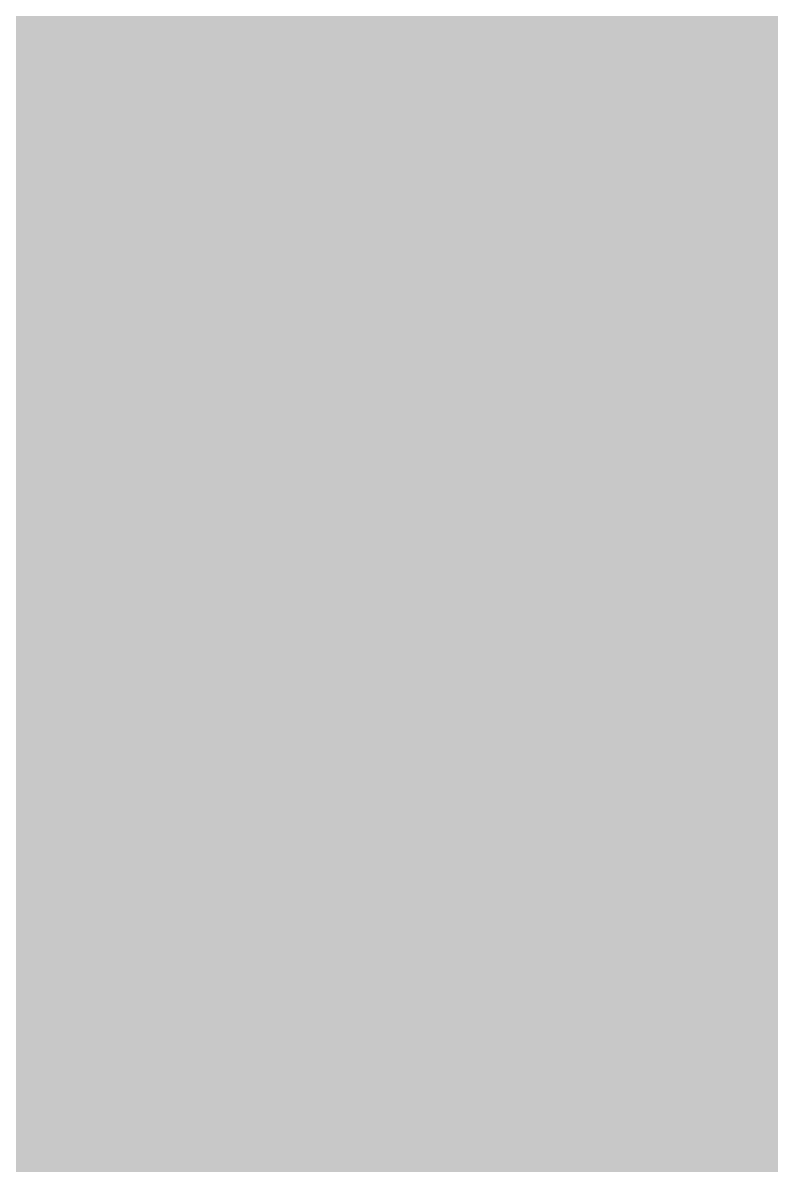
# Model space of a CAD drawing. Header units: millimetres. Extents: x 0 to 212, y 0 to 116.
# Drawn here: x 89.85 to 113.7, y 43.62 to 80.04 of the extents above; entities that cross this region are included whole.
import ezdxf

# ---------------------------------------------------------------- set-up
doc = ezdxf.new("R2010")
doc.units = ezdxf.units.MM

msp = doc.modelspace()

# ---------------------------------------------------------------- hatches: boundary and pattern name
msp.add_hatch(color=254).paths.add_polyline_path([(14.1633, 0.0536), (13.9878, 0.0533), (13.8125, 0.0559), (13.6373, 0.061), (13.462, 0.0686), (13.2893, 0.0787), (13.114, 0.0914), (12.9413, 0.1041), (12.7686, 0.1219), (12.5959, 0.1397), (12.4231, 0.16), (12.2504, 0.1829), (12.0777, 0.2057), (11.9075, 0.2337), (11.7373, 0.2616), (11.5672, 0.2921), (11.397, 0.3251), (11.2268, 0.3607), (11.0592, 0.3988), (10.8915, 0.4369), (10.7239, 0.4775), (10.5562, 0.5207), (10.3886, 0.5664), (10.2235, 0.6121), (10.0584, 0.6629), (9.8933, 0.7137), (9.7307, 0.7671), (9.5682, 0.8204), (9.4056, 0.8788), (9.2431, 0.9373), (9.083, 0.9982), (8.923, 1.0617), (8.763, 1.1252), (8.6055, 1.1938), (8.4455, 1.2624), (8.2906, 1.331), (8.1331, 1.4046), (7.9781, 1.4783), (7.8232, 1.5545), (7.6708, 1.6332), (7.5184, 1.7145), (7.366, 1.7958), (7.2161, 1.8796), (7.0663, 1.966), (6.919, 2.0523), (6.7716, 2.1438), (6.6243, 2.2352), (6.4795, 2.3266), (6.3348, 2.4232), (6.19, 2.5197), (6.0477, 2.6187), (5.908, 2.7178), (5.7683, 2.8194), (5.6286, 2.9235), (5.4915, 3.0302), (5.3543, 3.1369), (5.2197, 3.2461), (5.0851, 3.3579), (4.953, 3.4722), (4.8209, 3.5865), (4.6914, 3.7033), (4.5644, 3.8202), (4.4348, 3.9395), (4.3104, 4.0615), (4.1859, 4.1859), (4.0615, 4.3104), (3.9395, 4.4348), (3.8202, 4.5618), (3.7033, 4.6914), (3.5865, 4.8209), (3.4722, 4.953), (3.3579, 5.0851), (3.2487, 5.2197), (3.1369, 5.3543), (3.0302, 5.4915), (2.9235, 5.6286), (2.8194, 5.7683), (2.7178, 5.908), (2.6187, 6.0477), (2.5197, 6.19), (2.4232, 6.3348), (2.3266, 6.477), (2.2352, 6.6243), (2.1438, 6.7691), (2.0523, 6.919), (1.966, 7.0663), (1.8796, 7.2161), (1.7958, 7.366), (1.7145, 7.5184), (1.6332, 7.6708), (1.5545, 7.8232), (1.4783, 7.9781), (1.4046, 8.1331), (1.331, 8.2906), (1.2598, 8.4455), (1.1913, 8.603), (1.1252, 8.763), (1.0592, 8.923), (0.9982, 9.083), (0.9373, 9.2431), (0.8763, 9.4056), (0.8204, 9.5682), (0.7645, 9.7307), (0.7112, 9.8933), (0.6604, 10.0584), (0.6121, 10.2235), (0.5639, 10.3911), (0.5207, 10.5562), (0.4775, 10.7239), (0.4343, 10.8915), (0.3962, 11.0592), (0.3607, 11.2268), (0.3251, 11.397), (0.2921, 11.5672), (0.2616, 11.7373), (0.2311, 11.9075), (0.2057, 12.0802), (0.1803, 12.2504), (0.1575, 12.4231), (0.1372, 12.5959), (0.1194, 12.7686), (0.1041, 12.9413), (0.0889, 13.1166), (0.0787, 13.2893), (0.0686, 13.4645), (0.061, 13.6373), (0.0559, 13.8125), (0.0508, 13.9878), (0.0508, 14.163), (0.0522, 102.3592), (0.0508, 102.5322), (0.0559, 102.7074), (0.061, 102.8827), (0.0686, 103.058), (0.0787, 103.2307), (0.0889, 103.4059), (0.1041, 103.5787), (0.1194, 103.7514), (0.1372, 103.9241), (0.1575, 104.0968), (0.1803, 104.2695), (0.2057, 104.4423), (0.2311, 104.6124), (0.2616, 104.7826), (0.2921, 104.9528), (0.3251, 105.123), (0.3607, 105.2932), (0.3962, 105.4608), (0.4343, 105.6284), (0.4775, 105.7961), (0.5207, 105.9637), (0.5639, 106.1314), (0.6121, 106.2965), (0.6604, 106.4616), (0.7112, 106.6267), (0.7645, 106.7892), (0.8204, 106.9518), (0.8763, 107.1143), (0.9373, 107.2769), (0.9982, 107.4369), (1.0592, 107.5969), (1.1252, 107.757), (1.1913, 107.9144), (1.2598, 108.0745), (1.331, 108.2294), (1.4046, 108.3869), (1.4783, 108.5418), (1.5545, 108.6968), (1.6332, 108.8492), (1.7145, 109.0016), (1.7958, 109.154), (1.8796, 109.3038), (1.966, 109.4537), (2.0523, 109.601), (2.1438, 109.7483), (2.2352, 109.8956), (2.3266, 110.0404), (2.4232, 110.1852), (2.5197, 110.33), (2.6187, 110.4722), (2.7178, 110.6119), (2.8194, 110.7516), (2.9235, 110.8913), (3.0302, 111.0285), (3.1369, 111.1656), (3.2487, 111.3003), (3.3579, 111.4349), (3.4722, 111.567), (3.5865, 111.699), (3.7033, 111.8286), (3.8202, 111.9556), (3.9395, 112.0851), (4.0615, 112.2096), (4.1859, 112.334), (4.3104, 112.4585), (4.4348, 112.5804), (4.5644, 112.6998), (4.6914, 112.8166), (4.8209, 112.9335), (4.953, 113.0478), (5.0851, 113.1621), (5.2197, 113.2713), (5.3543, 113.3831), (5.4915, 113.4897), (5.6286, 113.5964), (5.7683, 113.7006), (5.908, 113.8022), (6.0477, 113.9012), (6.19, 114.0003), (6.3348, 114.0968), (6.4795, 114.1933), (6.6243, 114.2848), (6.7716, 114.3762), (6.919, 114.4676), (7.0663, 114.554), (7.2161, 114.6404), (7.366, 114.7242), (7.5184, 114.8055), (7.6708, 114.8867), (7.8232, 114.9655), (7.9781, 115.0417), (8.1331, 115.1153), (8.2906, 115.189), (8.4455, 115.2601), (8.6055, 115.3287), (8.763, 115.3947), (8.923, 115.4608), (9.083, 115.5217), (9.2431, 115.5827), (9.4056, 115.6437), (9.5682, 115.6995), (9.7307, 115.7554), (9.8933, 115.8088), (10.0584, 115.8596), (10.2235, 115.9078), (10.3886, 115.9561), (10.5562, 115.9993), (10.7239, 116.0424), (10.8915, 116.0856), (11.0592, 116.1237), (11.2268, 116.1593), (11.397, 116.1948), (11.5672, 116.2279), (11.7373, 116.2583), (11.9075, 116.2888), (12.0777, 116.3142), (12.2504, 116.3396), (12.4231, 116.3625), (12.5959, 116.3828), (12.7686, 116.4006), (12.9413, 116.4158), (13.114, 116.4311), (13.2893, 116.4412), (13.462, 116.4514), (13.6373, 116.459), (13.8125, 116.4641), (13.9878, 116.4692), (14.163, 116.4692), (197.6078, 116.4703), (197.7822, 116.4692), (197.9574, 116.4641), (198.1327, 116.459), (198.3054, 116.4514), (198.4807, 116.4412), (198.6534, 116.4311), (198.8287, 116.4158), (199.0014, 116.4006), (199.1741, 116.3828), (199.3468, 116.3625), (199.5195, 116.3396), (199.6897, 116.3142), (199.8624, 116.2888), (200.0326, 116.2583), (200.2028, 116.2279), (200.373, 116.1948), (200.5432, 116.1593), (200.7108, 116.1237), (200.8784, 116.0856), (201.0461, 116.0424), (201.2137, 115.9993), (201.3788, 115.9561), (201.5465, 115.9078), (201.7116, 115.8596), (201.8767, 115.8088), (202.0392, 115.7554), (202.2018, 115.6995), (202.3643, 115.6437), (202.5269, 115.5827), (202.6869, 115.5217), (202.8469, 115.4608), (203.007, 115.3947), (203.167, 115.3287), (203.3245, 115.2601), (203.4794, 115.189), (203.6369, 115.1153), (203.7918, 115.0417), (203.9468, 114.9655), (204.0992, 114.8867), (204.2516, 114.8055), (204.404, 114.7242), (204.5538, 114.6404), (204.7037, 114.554), (204.8535, 114.4676), (205.0009, 114.3762), (205.1456, 114.2848), (205.293, 114.1933), (205.4352, 114.0968), (205.58, 114.0003), (205.7222, 113.9012), (205.8619, 113.8022), (206.0016, 113.7006), (206.1413, 113.5964), (206.2785, 113.4897), (206.4156, 113.3831), (206.5503, 113.2713), (206.6849, 113.1621), (206.817, 113.0478), (206.949, 112.9335), (207.0786, 112.8166), (207.2081, 112.6998), (207.3351, 112.5804), (207.4596, 112.4585), (207.584, 112.334), (207.7085, 112.2096), (207.8304, 112.0851), (207.9498, 111.9556), (208.0666, 111.8286), (208.1835, 111.699), (208.2978, 111.567), (208.4121, 111.4349), (208.5238, 111.3003), (208.6331, 111.1656), (208.7397, 111.0285), (208.8464, 110.8913), (208.9506, 110.7516), (209.0522, 110.6119), (209.1512, 110.4722), (209.2503, 110.33), (209.3468, 110.1852), (209.4433, 110.0404), (209.5348, 109.8956), (209.6262, 109.7483), (209.7176, 109.601), (209.804, 109.4537), (209.8904, 109.3038), (209.9742, 109.154), (210.0555, 109.0016), (210.1367, 108.8492), (210.2155, 108.6968), (210.2917, 108.5418), (210.3653, 108.3869), (210.439, 108.2294), (210.5076, 108.0745), (210.5762, 107.9144), (210.6447, 107.757), (210.7082, 107.5969), (210.7717, 107.4369), (210.8327, 107.2769), (210.8911, 107.1143), (210.9495, 106.9518), (211.0029, 106.7892), (211.0562, 106.6267), (211.107, 106.4616), (211.1578, 106.2965), (211.2035, 106.1314), (211.2493, 105.9637), (211.2924, 105.7961), (211.3331, 105.6284), (211.3712, 105.4608), (211.4093, 105.2932), (211.4448, 105.123), (211.4779, 104.9528), (211.5083, 104.7826), (211.5363, 104.6124), (211.5642, 104.4423), (211.5871, 104.2695), (211.6099, 104.0968), (211.6303, 103.9241), (211.648, 103.7514), (211.6658, 103.5787), (211.6785, 103.4059), (211.6912, 103.2307), (211.7014, 103.058), (211.709, 102.8827), (211.7141, 102.7074), (211.7166, 102.5322), (211.7166, 102.3569), (211.7189, 14.1647), (211.7166, 13.9878), (211.7141, 13.8125), (211.709, 13.6373), (211.7014, 13.4645), (211.6912, 13.2893), (211.6785, 13.1166), (211.6658, 12.9413), (211.648, 12.7686), (211.6303, 12.5959), (211.6099, 12.4231), (211.5871, 12.2504), (211.5642, 12.0802), (211.5363, 11.9075), (211.5083, 11.7373), (211.4779, 11.5672), (211.4448, 11.397), (211.4093, 11.2268), (211.3712, 11.0592), (211.3331, 10.8915), (211.2924, 10.7239), (211.2493, 10.5562), (211.2035, 10.3911), (211.1578, 10.2235), (211.107, 10.0584), (211.0562, 9.8933), (211.0029, 9.7307), (210.9495, 9.5682), (210.8911, 9.4056), (210.8327, 9.2431), (210.7717, 9.083), (210.7082, 8.923), (210.6447, 8.763), (210.5762, 8.603), (210.5076, 8.4455), (210.439, 8.2906), (210.3653, 8.1331), (210.2917, 7.9781), (210.2155, 7.8232), (210.1367, 7.6708), (210.0555, 7.5184), (209.9742, 7.366), (209.8904, 7.2161), (209.804, 7.0663), (209.7176, 6.919), (209.6262, 6.7691), (209.5348, 6.6243), (209.4433, 6.477), (209.3468, 6.3348), (209.2503, 6.19), (209.1512, 6.0477), (209.0522, 5.908), (208.9506, 5.7683), (208.8464, 5.6286), (208.7397, 5.4915), (208.6331, 5.3543), (208.5238, 5.2197), (208.4121, 5.0851), (208.2978, 4.953), (208.1835, 4.8209), (208.0666, 4.6914), (207.9498, 4.5618), (207.8304, 4.4348), (207.7085, 4.3104), (207.584, 4.1859), (207.4596, 4.0615), (207.3351, 3.9395), (207.2081, 3.8202), (207.0786, 3.7033), (206.949, 3.5865), (206.817, 3.4722), (206.6849, 3.3579), (206.5503, 3.2461), (206.4156, 3.1369), (206.2785, 3.0302), (206.1413, 2.9235), (206.0016, 2.8194), (205.8619, 2.7178), (205.7222, 2.6187), (205.58, 2.5197), (205.4352, 2.4232), (205.293, 2.3266), (205.1456, 2.2352), (205.0009, 2.1438), (204.8535, 2.0523), (204.7037, 1.966), (204.5538, 1.8796), (204.404, 1.7958), (204.2516, 1.7145), (204.0992, 1.6332), (203.9468, 1.5545), (203.7918, 1.4783), (203.6369, 1.4046), (203.4794, 1.331), (203.3245, 1.2624), (203.167, 1.1938), (203.007, 1.1252), (202.8469, 1.0617), (202.6869, 0.9982), (202.5269, 0.9373), (202.3643, 0.8788), (202.2018, 0.8204), (202.0392, 0.7671), (201.8767, 0.7137), (201.7116, 0.6629), (201.5465, 0.6121), (201.3788, 0.5664), (201.2137, 0.5207), (201.0461, 0.4775), (200.8784, 0.4369), (200.7108, 0.3988), (200.5432, 0.3607), (200.373, 0.3251), (200.2028, 0.2921), (200.0326, 0.2616), (199.8624, 0.2337), (199.6897, 0.2057), (199.5195, 0.1829), (199.3468, 0.16), (199.1741, 0.1397), (199.0014, 0.1219), (198.8287, 0.1041), (198.6534, 0.0914), (198.4807, 0.0787), (198.3054, 0.0686), (198.1327, 0.061), (197.9574, 0.0559), (197.7822, 0.0533), (197.6069, 0.0533)])
h = msp.add_hatch(color=59)
edge = h.paths.add_edge_path()
edge.add_line((94.0964, 55.7495), (94.0968, 55.372))
edge.add_line((94.0968, 55.372), (94.1045, 55.0012))
edge.add_line((94.1045, 55.0012), (94.1146, 54.6405))
edge.add_line((94.1146, 54.6405), (94.1273, 54.2849))
edge.add_line((94.1273, 54.2849), (94.1476, 53.9394))
edge.add_line((94.1476, 53.9394), (94.168, 53.5991))
edge.add_line((94.168, 53.5991), (94.1959, 53.2689))
edge.add_line((94.1959, 53.2689), (94.2264, 52.9438))
edge.add_line((94.2264, 52.9438), (94.2594, 52.6263))
edge.add_line((94.2594, 52.6263), (94.2975, 52.3164))
edge.add_line((94.2975, 52.3164), (94.3407, 52.0141))
edge.add_line((94.3407, 52.0141), (94.3864, 51.7169))
edge.add_line((94.3864, 51.7169), (94.4372, 51.4299))
edge.add_line((94.4372, 51.4299), (94.4905, 51.148))
edge.add_line((94.4905, 51.148), (94.549, 50.8737))
edge.add_line((94.549, 50.8737), (94.6099, 50.607))
edge.add_line((94.6099, 50.607), (94.676, 50.3453))
edge.add_line((94.676, 50.3453), (94.7445, 50.0913))
edge.add_line((94.7445, 50.0913), (94.8157, 49.845))
edge.add_line((94.8157, 49.845), (94.8919, 49.6037))
edge.add_line((94.8919, 49.6037), (94.9731, 49.37))
edge.add_line((94.9731, 49.37), (95.057, 49.1414))
edge.add_line((95.057, 49.1414), (95.1433, 48.9204))
edge.add_line((95.1433, 48.9204), (95.2348, 48.707))
edge.add_line((95.2348, 48.707), (95.3287, 48.4988))
edge.add_line((95.3287, 48.4988), (95.4253, 48.2981))
edge.add_line((95.4253, 48.2981), (95.5269, 48.1025))
edge.add_line((95.5269, 48.1025), (95.631, 47.912))
edge.add_line((95.631, 47.912), (95.7402, 47.7291))
edge.add_line((95.7402, 47.7291), (95.852, 47.5539))
edge.add_line((95.852, 47.5539), (95.9663, 47.3837))
edge.add_line((95.9663, 47.3837), (96.0857, 47.2186))
edge.add_line((96.0857, 47.2186), (96.2076, 47.0586))
edge.add_line((96.2076, 47.0586), (96.332, 46.9062))
edge.add_line((96.332, 46.9062), (96.459, 46.7589))
edge.add_line((96.459, 46.7589), (96.5911, 46.6166))
edge.add_line((96.5911, 46.6166), (96.7257, 46.482))
edge.add_line((96.7257, 46.482), (96.8654, 46.3525))
edge.add_line((96.8654, 46.3525), (97.0051, 46.228))
edge.add_line((97.0051, 46.228), (97.1499, 46.1086))
edge.add_line((97.1499, 46.1086), (97.2972, 45.9969))
edge.add_line((97.2972, 45.9969), (97.4496, 45.8876))
edge.add_line((97.4496, 45.8876), (97.602, 45.786))
edge.add_line((97.602, 45.786), (97.7595, 45.6895))
edge.add_line((97.7595, 45.6895), (97.9195, 45.5981))
edge.add_line((97.9195, 45.5981), (98.0821, 45.5117))
edge.add_line((98.0821, 45.5117), (98.2472, 45.4304))
edge.add_line((98.2472, 45.4304), (98.4174, 45.3542))
edge.add_line((98.4174, 45.3542), (98.5901, 45.2831))
edge.add_line((98.5901, 45.2831), (98.7628, 45.2171))
edge.add_line((98.7628, 45.2171), (98.9406, 45.1561))
edge.add_line((98.9406, 45.1561), (99.121, 45.0977))
edge.add_line((99.121, 45.0977), (99.3064, 45.0469))
edge.add_line((99.3064, 45.0469), (99.4918, 45.0012))
edge.add_line((99.4918, 45.0012), (99.6798, 44.958))
edge.add_line((99.6798, 44.958), (99.8728, 44.9199))
edge.add_line((99.8728, 44.9199), (100.0658, 44.8894))
edge.add_line((100.0658, 44.8894), (100.264, 44.8589))
edge.add_line((100.264, 44.8589), (100.4646, 44.8361))
edge.add_line((100.4646, 44.8361), (100.6678, 44.8158))
edge.add_line((100.6678, 44.8158), (100.871, 44.8031))
edge.add_line((100.871, 44.8031), (101.0793, 44.7904))
edge.add_line((101.0793, 44.7904), (101.2901, 44.7853))
edge.add_line((101.2901, 44.7853), (101.5035, 44.7827))
edge.add_line((101.5035, 44.7827), (101.6559, 44.7853))
edge.add_line((101.6559, 44.7853), (101.8057, 44.7878))
edge.add_line((101.8057, 44.7878), (101.9531, 44.7929))
edge.add_line((101.9531, 44.7929), (102.0978, 44.8005))
edge.add_line((102.0978, 44.8005), (102.2426, 44.8081))
edge.add_line((102.2426, 44.8081), (102.3823, 44.8208))
edge.add_line((102.3823, 44.8208), (102.522, 44.8335))
edge.add_line((102.522, 44.8335), (102.6592, 44.8488))
edge.add_line((102.6592, 44.8488), (102.7963, 44.8666))
edge.add_line((102.7963, 44.8666), (102.9284, 44.8843))
edge.add_line((102.9284, 44.8843), (103.0605, 44.9047))
edge.add_line((103.0605, 44.9047), (103.19, 44.9275))
edge.add_line((103.19, 44.9275), (103.317, 44.9529))
edge.add_line((103.317, 44.9529), (103.444, 44.9783))
edge.add_line((103.444, 44.9783), (103.5685, 45.0063))
edge.add_line((103.5685, 45.0063), (103.6904, 45.0342))
edge.add_line((103.6904, 45.0342), (103.8098, 45.0672))
edge.add_line((103.8098, 45.0672), (103.9292, 45.1002))
edge.add_line((103.9292, 45.1002), (104.046, 45.1333))
edge.add_line((104.046, 45.1333), (104.1603, 45.1714))
edge.add_line((104.1603, 45.1714), (104.2746, 45.2069))
edge.add_line((104.2746, 45.2069), (104.3864, 45.2476))
edge.add_line((104.3864, 45.2476), (104.4956, 45.2882))
edge.add_line((104.4956, 45.2882), (104.6023, 45.3314))
edge.add_line((104.6023, 45.3314), (104.709, 45.3746))
edge.add_line((104.709, 45.3746), (104.8156, 45.4203))
edge.add_line((104.8156, 45.4203), (104.9172, 45.466))
edge.add_line((104.9172, 45.466), (105.0188, 45.5143))
edge.add_line((105.0188, 45.5143), (105.1179, 45.5625))
edge.add_line((105.1179, 45.5625), (105.217, 45.6133))
edge.add_line((105.217, 45.6133), (105.3135, 45.6667))
edge.add_line((105.3135, 45.6667), (105.4075, 45.72))
edge.add_line((105.4075, 45.72), (105.5014, 45.7759))
edge.add_line((105.5014, 45.7759), (105.5929, 45.8318))
edge.add_line((105.5929, 45.8318), (105.6843, 45.8876))
edge.add_line((105.6843, 45.8876), (105.7732, 45.9461))
edge.add_line((105.7732, 45.9461), (105.8596, 46.007))
edge.add_line((105.8596, 46.007), (105.9459, 46.0654))
edge.add_line((105.9459, 46.0654), (106.0323, 46.1289))
edge.add_line((106.0323, 46.1289), (106.1136, 46.1899))
edge.add_line((106.1136, 46.1899), (106.1974, 46.2559))
edge.add_line((106.1974, 46.2559), (106.2761, 46.3194))
edge.add_line((106.2761, 46.3194), (106.3549, 46.3855))
edge.add_line((106.3549, 46.3855), (106.4336, 46.4541))
edge.add_line((106.4336, 46.4541), (106.5098, 46.5201))
edge.add_line((106.5098, 46.5201), (106.5835, 46.5887))
edge.add_line((106.5835, 46.5887), (106.6571, 46.6598))
edge.add_line((106.6571, 46.6598), (106.7308, 46.7309))
edge.add_line((106.7308, 46.7309), (106.8019, 46.802))
edge.add_line((106.8019, 46.802), (106.8705, 46.8732))
edge.add_line((106.8705, 46.8732), (106.9391, 46.9468))
edge.add_line((106.9391, 46.9468), (107.0077, 47.0205))
edge.add_line((107.0077, 47.0205), (107.0737, 47.0967))
edge.add_line((107.0737, 47.0967), (107.1372, 47.1703))
edge.add_line((107.1372, 47.1703), (107.2032, 47.2465))
edge.add_line((107.2032, 47.2465), (107.2642, 47.3227))
edge.add_line((107.2642, 47.3227), (107.3252, 47.4015))
edge.add_line((107.3252, 47.4015), (107.3861, 47.4777))
edge.add_line((107.3861, 47.4777), (107.4471, 47.5564))
edge.add_line((107.4471, 47.5564), (107.5055, 47.6377))
edge.add_line((107.5055, 47.6377), (107.5614, 47.7164))
edge.add_line((107.5614, 47.7164), (107.6173, 47.7952))
edge.add_line((107.6173, 47.7952), (107.6731, 47.8765))
edge.add_line((107.6731, 47.8765), (107.7265, 47.9577))
edge.add_line((107.7265, 47.9577), (108.3208, 45.2092))
edge.add_line((108.3208, 45.2092), (111.5797, 45.2092))
edge.add_line((111.5797, 45.2092), (111.5797, 74.8425))
edge.add_line((111.5797, 74.8425), (107.2624, 74.8425))
edge.add_line((107.2624, 74.8425), (107.2624, 66.7988))
edge.add_line((107.2624, 66.7988), (107.2083, 66.8223))
edge.add_line((107.2083, 66.8223), (107.1575, 66.8452))
edge.add_line((107.1575, 66.8452), (107.1042, 66.868))
edge.add_line((107.1042, 66.868), (107.0534, 66.8909))
edge.add_line((107.0534, 66.8909), (107, 66.9138))
edge.add_line((107, 66.9138), (106.9467, 66.9366))
edge.add_line((106.9467, 66.9366), (106.8934, 66.9569))
edge.add_line((106.8934, 66.9569), (106.8375, 66.9798))
edge.add_line((106.8375, 66.9798), (106.7841, 67.0027))
edge.add_line((106.7841, 67.0027), (106.7308, 67.023))
edge.add_line((106.7308, 67.023), (106.6749, 67.0433))
edge.add_line((106.6749, 67.0433), (106.619, 67.0636))
edge.add_line((106.619, 67.0636), (106.5657, 67.0839))
edge.add_line((106.5657, 67.0839), (106.5098, 67.1043))
edge.add_line((106.5098, 67.1043), (106.4539, 67.1246))
edge.add_line((106.4539, 67.1246), (106.3981, 67.1449))
edge.add_line((106.3981, 67.1449), (106.3396, 67.1627))
edge.add_line((106.3396, 67.1627), (106.2838, 67.183))
edge.add_line((106.2838, 67.183), (106.2279, 67.2008))
edge.add_line((106.2279, 67.2008), (106.1695, 67.2186))
edge.add_line((106.1695, 67.2186), (106.111, 67.2363))
edge.add_line((106.111, 67.2363), (106.0552, 67.2541))
edge.add_line((106.0552, 67.2541), (105.9967, 67.2719))
edge.add_line((105.9967, 67.2719), (105.9383, 67.2897))
edge.add_line((105.9383, 67.2897), (105.8799, 67.3049))
edge.add_line((105.8799, 67.3049), (105.8215, 67.3202))
edge.add_line((105.8215, 67.3202), (105.7605, 67.3379))
edge.add_line((105.7605, 67.3379), (105.7021, 67.3532))
edge.add_line((105.7021, 67.3532), (105.6411, 67.3684))
edge.add_line((105.6411, 67.3684), (105.5827, 67.3837))
edge.add_line((105.5827, 67.3837), (105.5218, 67.3964))
edge.add_line((105.5218, 67.3964), (105.4608, 67.4116))
edge.add_line((105.4608, 67.4116), (105.4024, 67.4243))
edge.add_line((105.4024, 67.4243), (105.3414, 67.437))
edge.add_line((105.3414, 67.437), (105.2779, 67.4522))
edge.add_line((105.2779, 67.4522), (105.217, 67.4624))
edge.add_line((105.217, 67.4624), (105.156, 67.4751))
edge.add_line((105.156, 67.4751), (105.095, 67.4878))
edge.add_line((105.095, 67.4878), (105.0315, 67.498))
edge.add_line((105.0315, 67.498), (104.9706, 67.5107))
edge.add_line((104.9706, 67.5107), (104.9071, 67.5208))
edge.add_line((104.9071, 67.5208), (104.8436, 67.531))
edge.add_line((104.8436, 67.531), (104.7826, 67.5411))
edge.add_line((104.7826, 67.5411), (104.7191, 67.5488))
edge.add_line((104.7191, 67.5488), (104.6556, 67.5589))
edge.add_line((104.6556, 67.5589), (104.5921, 67.5665))
edge.add_line((104.5921, 67.5665), (104.5261, 67.5742))
edge.add_line((104.5261, 67.5742), (104.4626, 67.5818))
edge.add_line((104.4626, 67.5818), (104.3991, 67.5894))
edge.add_line((104.3991, 67.5894), (104.333, 67.597))
edge.add_line((104.333, 67.597), (104.2695, 67.6021))
edge.add_line((104.2695, 67.6021), (104.2035, 67.6097))
edge.add_line((104.2035, 67.6097), (104.14, 67.6148))
edge.add_line((104.14, 67.6148), (104.074, 67.6199))
edge.add_line((104.074, 67.6199), (104.0079, 67.625))
edge.add_line((104.0079, 67.625), (103.9419, 67.6275))
edge.add_line((103.9419, 67.6275), (103.8758, 67.6326))
edge.add_line((103.8758, 67.6326), (103.8098, 67.6351))
edge.add_line((103.8098, 67.6351), (103.7438, 67.6377))
edge.add_line((103.7438, 67.6377), (103.6777, 67.6402))
edge.add_line((103.6777, 67.6402), (103.6091, 67.6402))
edge.add_line((103.6091, 67.6402), (103.5431, 67.6427))
edge.add_line((103.5431, 67.6427), (103.4745, 67.6427))
edge.add_line((103.4745, 67.6427), (103.4085, 67.6427))
edge.add_line((103.4085, 67.6427), (103.1316, 67.6402))
edge.add_line((103.1316, 67.6402), (102.8598, 67.6326))
edge.add_line((102.8598, 67.6326), (102.5906, 67.6199))
edge.add_line((102.5906, 67.6199), (102.3264, 67.5996))
edge.add_line((102.3264, 67.5996), (102.0648, 67.5767))
edge.add_line((102.0648, 67.5767), (101.8083, 67.5462))
edge.add_line((101.8083, 67.5462), (101.5568, 67.5107))
edge.add_line((101.5568, 67.5107), (101.3054, 67.47))
edge.add_line((101.3054, 67.47), (101.0615, 67.4218))
edge.add_line((101.0615, 67.4218), (100.8202, 67.371))
edge.add_line((100.8202, 67.371), (100.5815, 67.3125))
edge.add_line((100.5815, 67.3125), (100.3478, 67.249))
edge.add_line((100.3478, 67.249), (100.1192, 67.1805))
edge.add_line((100.1192, 67.1805), (99.8931, 67.1068))
edge.add_line((99.8931, 67.1068), (99.6696, 67.0255))
edge.add_line((99.6696, 67.0255), (99.4537, 66.9392))
edge.add_line((99.4537, 66.9392), (99.2378, 66.8477))
edge.add_line((99.2378, 66.8477), (99.0295, 66.7512))
edge.add_line((99.0295, 66.7512), (98.8238, 66.6471))
edge.add_line((98.8238, 66.6471), (98.6206, 66.5378))
edge.add_line((98.6206, 66.5378), (98.425, 66.4235))
edge.add_line((98.425, 66.4235), (98.232, 66.3042))
edge.add_line((98.232, 66.3042), (98.0415, 66.1772))
edge.add_line((98.0415, 66.1772), (97.856, 66.0451))
edge.add_line((97.856, 66.0451), (97.6757, 65.9079))
edge.add_line((97.6757, 65.9079), (97.5004, 65.7631))
edge.add_line((97.5004, 65.7631), (97.3277, 65.6133))
edge.add_line((97.3277, 65.6133), (97.1575, 65.4583))
edge.add_line((97.1575, 65.4583), (96.995, 65.2958))
edge.add_line((96.995, 65.2958), (96.835, 65.1281))
edge.add_line((96.835, 65.1281), (96.68, 64.9554))
edge.add_line((96.68, 64.9554), (96.5302, 64.7751))
edge.add_line((96.5302, 64.7751), (96.3828, 64.5897))
edge.add_line((96.3828, 64.5897), (96.2406, 64.3992))
edge.add_line((96.2406, 64.3992), (96.1034, 64.201))
edge.add_line((96.1034, 64.201), (95.9688, 63.9978))
edge.add_line((95.9688, 63.9978), (95.8393, 63.787))
edge.add_line((95.8393, 63.787), (95.7148, 63.5711))
edge.add_line((95.7148, 63.5711), (95.5954, 63.3501))
edge.add_line((95.5954, 63.3501), (95.4786, 63.1215))
edge.add_line((95.4786, 63.1215), (95.3668, 62.8853))
edge.add_line((95.3668, 62.8853), (95.2602, 62.6466))
edge.add_line((95.2602, 62.6466), (95.1586, 62.4002))
edge.add_line((95.1586, 62.4002), (95.062, 62.1462))
edge.add_line((95.062, 62.1462), (94.9681, 61.8871))
edge.add_line((94.9681, 61.8871), (94.8792, 61.6204))
edge.add_line((94.8792, 61.6204), (94.7953, 61.3486))
edge.add_line((94.7953, 61.3486), (94.7166, 61.0718))
edge.add_line((94.7166, 61.0718), (94.6429, 60.7873))
edge.add_line((94.6429, 60.7873), (94.5718, 60.4952))
edge.add_line((94.5718, 60.4952), (94.5083, 60.198))
edge.add_line((94.5083, 60.198), (94.4474, 59.8957))
edge.add_line((94.4474, 59.8957), (94.3915, 59.5859))
edge.add_line((94.3915, 59.5859), (94.3407, 59.2684))
edge.add_line((94.3407, 59.2684), (94.2924, 58.9458))
edge.add_line((94.2924, 58.9458), (94.2518, 58.6181))
edge.add_line((94.2518, 58.6181), (94.2162, 58.2803))
edge.add_line((94.2162, 58.2803), (94.1832, 57.9399))
edge.add_line((94.1832, 57.9399), (94.1578, 57.5894))
edge.add_line((94.1578, 57.5894), (94.1349, 57.2338))
edge.add_line((94.1349, 57.2338), (94.1172, 56.8731))
edge.add_line((94.1172, 56.8731), (94.1045, 56.5048))
edge.add_line((94.1045, 56.5048), (94.0968, 56.1289))
edge.add_line((94.0968, 56.1289), (94.0943, 55.7479))
edge = h.paths.add_edge_path(flags=16)
edge.add_line((102.8167, 48.2145), (102.6693, 48.2143))
edge.add_line((102.6693, 48.2143), (102.5246, 48.2194))
edge.add_line((102.5246, 48.2194), (102.3823, 48.2244))
edge.add_line((102.3823, 48.2244), (102.2426, 48.2321))
edge.add_line((102.2426, 48.2321), (102.108, 48.2448))
edge.add_line((102.108, 48.2448), (101.9759, 48.2575))
edge.add_line((101.9759, 48.2575), (101.8464, 48.2752))
edge.add_line((101.8464, 48.2752), (101.7194, 48.2956))
edge.add_line((101.7194, 48.2956), (101.5949, 48.3184))
edge.add_line((101.5949, 48.3184), (101.473, 48.3413))
edge.add_line((101.473, 48.3413), (101.3536, 48.3718))
edge.add_line((101.3536, 48.3718), (101.2368, 48.4022))
edge.add_line((101.2368, 48.4022), (101.125, 48.4353))
edge.add_line((101.125, 48.4353), (101.0133, 48.4734))
edge.add_line((101.0133, 48.4734), (100.9066, 48.514))
edge.add_line((100.9066, 48.514), (100.8024, 48.5572))
edge.add_line((100.8024, 48.5572), (100.6983, 48.6029))
edge.add_line((100.6983, 48.6029), (100.5992, 48.6537))
edge.add_line((100.5992, 48.6537), (100.5027, 48.707))
edge.add_line((100.5027, 48.707), (100.4062, 48.7629))
edge.add_line((100.4062, 48.7629), (100.3148, 48.8239))
edge.add_line((100.3148, 48.8239), (100.2259, 48.8874))
edge.add_line((100.2259, 48.8874), (100.1395, 48.9534))
edge.add_line((100.1395, 48.9534), (100.0531, 49.0245))
edge.add_line((100.0531, 49.0245), (99.9719, 49.0982))
edge.add_line((99.9719, 49.0982), (99.8931, 49.1744))
edge.add_line((99.8931, 49.1744), (99.8144, 49.2557))
edge.add_line((99.8144, 49.2557), (99.7407, 49.342))
edge.add_line((99.7407, 49.342), (99.6696, 49.4309))
edge.add_line((99.6696, 49.4309), (99.5985, 49.5249))
edge.add_line((99.5985, 49.5249), (99.5324, 49.6214))
edge.add_line((99.5324, 49.6214), (99.4664, 49.7205))
edge.add_line((99.4664, 49.7205), (99.4029, 49.8272))
edge.add_line((99.4029, 49.8272), (99.3419, 49.9339))
edge.add_line((99.3419, 49.9339), (99.2835, 50.0482))
edge.add_line((99.2835, 50.0482), (99.2276, 50.165))
edge.add_line((99.2276, 50.165), (99.1743, 50.2869))
edge.add_line((99.1743, 50.2869), (99.1235, 50.4114))
edge.add_line((99.1235, 50.4114), (99.0752, 50.5409))
edge.add_line((99.0752, 50.5409), (99.027, 50.6755))
edge.add_line((99.027, 50.6755), (98.9813, 50.8127))
edge.add_line((98.9813, 50.8127), (98.9381, 50.9575))
edge.add_line((98.9381, 50.9575), (98.8974, 51.1048))
edge.add_line((98.8974, 51.1048), (98.8593, 51.2547))
edge.add_line((98.8593, 51.2547), (98.8238, 51.4121))
edge.add_line((98.8238, 51.4121), (98.7882, 51.5747))
edge.add_line((98.7882, 51.5747), (98.7577, 51.7398))
edge.add_line((98.7577, 51.7398), (98.7273, 51.91))
edge.add_line((98.7273, 51.91), (98.6968, 52.0852))
edge.add_line((98.6968, 52.0852), (98.6714, 52.2656))
edge.add_line((98.6714, 52.2656), (98.646, 52.451))
edge.add_line((98.646, 52.451), (98.6257, 52.6415))
edge.add_line((98.6257, 52.6415), (98.6028, 52.8371))
edge.add_line((98.6028, 52.8371), (98.585, 53.0352))
edge.add_line((98.585, 53.0352), (98.5672, 53.2409))
edge.add_line((98.5672, 53.2409), (98.5545, 53.4518))
edge.add_line((98.5545, 53.4518), (98.5393, 53.6677))
edge.add_line((98.5393, 53.6677), (98.5291, 53.8886))
edge.add_line((98.5291, 53.8886), (98.519, 54.1147))
edge.add_line((98.519, 54.1147), (98.5114, 54.3458))
edge.add_line((98.5114, 54.3458), (98.5063, 54.5821))
edge.add_line((98.5063, 54.5821), (98.5012, 54.8234))
edge.add_line((98.5012, 54.8234), (98.4987, 55.0723))
edge.add_line((98.4987, 55.0723), (98.4987, 55.3263))
edge.add_line((98.4987, 55.3263), (98.4987, 55.6209))
edge.add_line((98.4987, 55.6209), (98.5012, 55.913))
edge.add_line((98.5012, 55.913), (98.5063, 56.1975))
edge.add_line((98.5063, 56.1975), (98.5114, 56.4794))
edge.add_line((98.5114, 56.4794), (98.5215, 56.7538))
edge.add_line((98.5215, 56.7538), (98.5317, 57.0205))
edge.add_line((98.5317, 57.0205), (98.5444, 57.2846))
edge.add_line((98.5444, 57.2846), (98.5571, 57.5412))
edge.add_line((98.5571, 57.5412), (98.5749, 57.7952))
edge.add_line((98.5749, 57.7952), (98.5926, 58.0415))
edge.add_line((98.5926, 58.0415), (98.613, 58.2828))
edge.add_line((98.613, 58.2828), (98.6358, 58.5191))
edge.add_line((98.6358, 58.5191), (98.6612, 58.7502))
edge.add_line((98.6612, 58.7502), (98.6892, 58.9763))
edge.add_line((98.6892, 58.9763), (98.7196, 59.1947))
edge.add_line((98.7196, 59.1947), (98.7501, 59.4106))
edge.add_line((98.7501, 59.4106), (98.7857, 59.6214))
edge.add_line((98.7857, 59.6214), (98.8238, 59.8246))
edge.add_line((98.8238, 59.8246), (98.8619, 60.0253))
edge.add_line((98.8619, 60.0253), (98.9051, 60.2183))
edge.add_line((98.9051, 60.2183), (98.9508, 60.4088))
edge.add_line((98.9508, 60.4088), (98.9965, 60.5917))
edge.add_line((98.9965, 60.5917), (99.0473, 60.772))
edge.add_line((99.0473, 60.772), (99.1006, 60.9473))
edge.add_line((99.1006, 60.9473), (99.1565, 61.1149))
edge.add_line((99.1565, 61.1149), (99.2149, 61.28))
edge.add_line((99.2149, 61.28), (99.2759, 61.4401))
edge.add_line((99.2759, 61.4401), (99.3419, 61.595))
edge.add_line((99.3419, 61.595), (99.4105, 61.7449))
edge.add_line((99.4105, 61.7449), (99.4791, 61.8896))
edge.add_line((99.4791, 61.8896), (99.5528, 62.0319))
edge.add_line((99.5528, 62.0319), (99.6315, 62.1665))
edge.add_line((99.6315, 62.1665), (99.7102, 62.2986))
edge.add_line((99.7102, 62.2986), (99.7941, 62.4256))
edge.add_line((99.7941, 62.4256), (99.8804, 62.545))
edge.add_line((99.8804, 62.545), (99.9693, 62.6643))
edge.add_line((99.9693, 62.6643), (100.0633, 62.7761))
edge.add_line((100.0633, 62.7761), (100.1598, 62.8853))
edge.add_line((100.1598, 62.8853), (100.2589, 62.9869))
edge.add_line((100.2589, 62.9869), (100.363, 63.0885))
edge.add_line((100.363, 63.0885), (100.4697, 63.1825))
edge.add_line((100.4697, 63.1825), (100.5789, 63.2714))
edge.add_line((100.5789, 63.2714), (100.6932, 63.3578))
edge.add_line((100.6932, 63.3578), (100.8126, 63.4416))
edge.add_line((100.8126, 63.4416), (100.932, 63.5178))
edge.add_line((100.932, 63.5178), (101.059, 63.5914))
edge.add_line((101.059, 63.5914), (101.186, 63.66))
edge.add_line((101.186, 63.66), (101.3206, 63.7235))
edge.add_line((101.3206, 63.7235), (101.4552, 63.7845))
edge.add_line((101.4552, 63.7845), (101.5975, 63.8404))
edge.add_line((101.5975, 63.8404), (101.7422, 63.8937))
edge.add_line((101.7422, 63.8937), (101.8896, 63.942))
edge.add_line((101.8896, 63.942), (102.042, 63.9851))
edge.add_line((102.042, 63.9851), (102.1994, 64.0258))
edge.add_line((102.1994, 64.0258), (102.3595, 64.0639))
edge.add_line((102.3595, 64.0639), (102.5246, 64.0944))
edge.add_line((102.5246, 64.0944), (102.6947, 64.1223))
edge.add_line((102.6947, 64.1223), (102.8675, 64.1477))
edge.add_line((102.8675, 64.1477), (103.0453, 64.168))
edge.add_line((103.0453, 64.168), (103.2281, 64.1858))
edge.add_line((103.2281, 64.1858), (103.4136, 64.1985))
edge.add_line((103.4136, 64.1985), (103.6041, 64.2087))
edge.add_line((103.6041, 64.2087), (103.7996, 64.2137))
edge.add_line((103.7996, 64.2137), (104.0003, 64.2137))
edge.add_line((104.0003, 64.2137), (104.0435, 64.2137))
edge.add_line((104.0435, 64.2137), (104.0892, 64.2137))
edge.add_line((104.0892, 64.2137), (104.1349, 64.2137))
edge.add_line((104.1349, 64.2137), (104.1781, 64.2112))
edge.add_line((104.1781, 64.2112), (104.2238, 64.2112))
edge.add_line((104.2238, 64.2112), (104.2695, 64.2087))
edge.add_line((104.2695, 64.2087), (104.3153, 64.2087))
edge.add_line((104.3153, 64.2087), (104.3635, 64.2061))
edge.add_line((104.3635, 64.2061), (104.4092, 64.2036))
edge.add_line((104.4092, 64.2036), (104.4575, 64.201))
edge.add_line((104.4575, 64.201), (104.5058, 64.196))
edge.add_line((104.5058, 64.196), (104.554, 64.1934))
edge.add_line((104.554, 64.1934), (104.6023, 64.1909))
edge.add_line((104.6023, 64.1909), (104.6505, 64.1858))
edge.add_line((104.6505, 64.1858), (104.6988, 64.1807))
edge.add_line((104.6988, 64.1807), (104.7471, 64.1782))
edge.add_line((104.7471, 64.1782), (104.7979, 64.1731))
edge.add_line((104.7979, 64.1731), (104.8487, 64.168))
edge.add_line((104.8487, 64.168), (104.8969, 64.1629))
edge.add_line((104.8969, 64.1629), (104.9477, 64.1579))
edge.add_line((104.9477, 64.1579), (104.9985, 64.1502))
edge.add_line((104.9985, 64.1502), (105.0493, 64.1452))
edge.add_line((105.0493, 64.1452), (105.1001, 64.1375))
edge.add_line((105.1001, 64.1375), (105.1509, 64.1325))
edge.add_line((105.1509, 64.1325), (105.2017, 64.1248))
edge.add_line((105.2017, 64.1248), (105.2551, 64.1172))
edge.add_line((105.2551, 64.1172), (105.3059, 64.1121))
edge.add_line((105.3059, 64.1121), (105.3592, 64.1045))
edge.add_line((105.3592, 64.1045), (105.41, 64.0969))
edge.add_line((105.41, 64.0969), (105.4633, 64.0893))
edge.add_line((105.4633, 64.0893), (105.5141, 64.0791))
edge.add_line((105.5141, 64.0791), (105.5675, 64.0715))
edge.add_line((105.5675, 64.0715), (105.6208, 64.0639))
edge.add_line((105.6208, 64.0639), (105.6716, 64.0537))
edge.add_line((105.6716, 64.0537), (105.725, 64.0461))
edge.add_line((105.725, 64.0461), (105.7783, 64.0359))
edge.add_line((105.7783, 64.0359), (105.8316, 64.0258))
edge.add_line((105.8316, 64.0258), (105.885, 64.0182))
edge.add_line((105.885, 64.0182), (105.9383, 64.008))
edge.add_line((105.9383, 64.008), (105.9917, 63.9978))
edge.add_line((105.9917, 63.9978), (106.045, 63.9877))
edge.add_line((106.045, 63.9877), (106.0983, 63.9775))
edge.add_line((106.0983, 63.9775), (106.1517, 63.9674))
edge.add_line((106.1517, 63.9674), (106.205, 63.9547))
edge.add_line((106.205, 63.9547), (106.2584, 63.9445))
edge.add_line((106.2584, 63.9445), (106.3117, 63.9343))
edge.add_line((106.3117, 63.9343), (106.365, 63.9216))
edge.add_line((106.365, 63.9216), (106.4184, 63.9115))
edge.add_line((106.4184, 63.9115), (106.4717, 63.8988))
edge.add_line((106.4717, 63.8988), (106.5251, 63.8886))
edge.add_line((106.5251, 63.8886), (106.5784, 63.8759))
edge.add_line((106.5784, 63.8759), (106.6317, 63.8632))
edge.add_line((106.6317, 63.8632), (106.6851, 63.8505))
edge.add_line((106.6851, 63.8505), (106.7384, 63.8378))
edge.add_line((106.7384, 63.8378), (106.7892, 63.8251))
edge.add_line((106.7892, 63.8251), (106.8426, 63.8124))
edge.add_line((106.8426, 63.8124), (106.8959, 63.7997))
edge.add_line((106.8959, 63.7997), (106.9492, 63.787))
edge.add_line((106.9492, 63.787), (107, 63.7743))
edge.add_line((107, 63.7743), (107.0534, 63.7616))
edge.add_line((107.0534, 63.7616), (107.1067, 63.7464))
edge.add_line((107.1067, 63.7464), (107.1575, 63.7337))
edge.add_line((107.1575, 63.7337), (107.2083, 63.721))
edge.add_line((107.2083, 63.721), (107.2617, 63.7057))
edge.add_line((107.2617, 63.7057), (107.2624, 52.1515))
edge.add_line((107.2624, 52.1515), (107.2591, 52.0649))
edge.add_line((107.2591, 52.0649), (107.2566, 51.9786))
edge.add_line((107.2566, 51.9786), (107.2515, 51.8922))
edge.add_line((107.2515, 51.8922), (107.2439, 51.8058))
edge.add_line((107.2439, 51.8058), (107.2337, 51.7195))
edge.add_line((107.2337, 51.7195), (107.221, 51.6331))
edge.add_line((107.221, 51.6331), (107.2058, 51.5442))
edge.add_line((107.2058, 51.5442), (107.188, 51.4579))
edge.add_line((107.188, 51.4579), (107.1677, 51.3715))
edge.add_line((107.1677, 51.3715), (107.1474, 51.2851))
edge.add_line((107.1474, 51.2851), (107.1245, 51.1988))
edge.add_line((107.1245, 51.1988), (107.0966, 51.1099))
edge.add_line((107.0966, 51.1099), (107.0686, 51.0235))
edge.add_line((107.0686, 51.0235), (107.0381, 50.9372))
edge.add_line((107.0381, 50.9372), (107.0051, 50.8533))
edge.add_line((107.0051, 50.8533), (106.9721, 50.767))
edge.add_line((106.9721, 50.767), (106.934, 50.6832))
edge.add_line((106.934, 50.6832), (106.8959, 50.5968))
edge.add_line((106.8959, 50.5968), (106.8527, 50.513))
edge.add_line((106.8527, 50.513), (106.8095, 50.4317))
edge.add_line((106.8095, 50.4317), (106.7638, 50.3479))
edge.add_line((106.7638, 50.3479), (106.7156, 50.2666))
edge.add_line((106.7156, 50.2666), (106.6648, 50.1853))
edge.add_line((106.6648, 50.1853), (106.614, 50.104))
edge.add_line((106.614, 50.104), (106.5581, 50.0253))
edge.add_line((106.5581, 50.0253), (106.5022, 49.9466))
edge.add_line((106.5022, 49.9466), (106.4438, 49.8704))
edge.add_line((106.4438, 49.8704), (106.3828, 49.7942))
edge.add_line((106.3828, 49.7942), (106.3193, 49.718))
edge.add_line((106.3193, 49.718), (106.2533, 49.6443))
edge.add_line((106.2533, 49.6443), (106.1872, 49.5706))
edge.add_line((106.1872, 49.5706), (106.1187, 49.4995))
edge.add_line((106.1187, 49.4995), (106.0475, 49.4284))
edge.add_line((106.0475, 49.4284), (105.9739, 49.3598))
edge.add_line((105.9739, 49.3598), (105.8977, 49.2938))
edge.add_line((105.8977, 49.2938), (105.8189, 49.2277))
edge.add_line((105.8189, 49.2277), (105.7402, 49.1617))
edge.add_line((105.7402, 49.1617), (105.6564, 49.0982))
edge.add_line((105.6564, 49.0982), (105.5726, 49.0372))
edge.add_line((105.5726, 49.0372), (105.4862, 48.9788))
edge.add_line((105.4862, 48.9788), (105.3998, 48.9204))
edge.add_line((105.3998, 48.9204), (105.3084, 48.8645))
edge.add_line((105.3084, 48.8645), (105.217, 48.8112))
edge.add_line((105.217, 48.8112), (105.123, 48.7604))
edge.add_line((105.123, 48.7604), (105.0265, 48.7096))
edge.add_line((105.0265, 48.7096), (104.9274, 48.6613))
edge.add_line((104.9274, 48.6613), (104.8258, 48.6156))
edge.add_line((104.8258, 48.6156), (104.7242, 48.5724))
edge.add_line((104.7242, 48.5724), (104.6201, 48.5318))
edge.add_line((104.6201, 48.5318), (104.5134, 48.4911))
edge.add_line((104.5134, 48.4911), (104.4042, 48.4556))
edge.add_line((104.4042, 48.4556), (104.2949, 48.42))
edge.add_line((104.2949, 48.42), (104.1832, 48.3895))
edge.add_line((104.1832, 48.3895), (104.0689, 48.3591))
edge.add_line((104.0689, 48.3591), (103.952, 48.3311))
edge.add_line((103.952, 48.3311), (103.8327, 48.3083))
edge.add_line((103.8327, 48.3083), (103.7133, 48.2854))
edge.add_line((103.7133, 48.2854), (103.5914, 48.2676))
edge.add_line((103.5914, 48.2676), (103.4669, 48.2498))
edge.add_line((103.4669, 48.2498), (103.3399, 48.2371))
edge.add_line((103.3399, 48.2371), (103.2104, 48.227))
edge.add_line((103.2104, 48.227), (103.0808, 48.2194))
edge.add_line((103.0808, 48.2194), (102.9487, 48.2143))
edge.add_line((102.9487, 48.2143), (102.8167, 48.2143))

doc.saveas('drawing.dxf')
